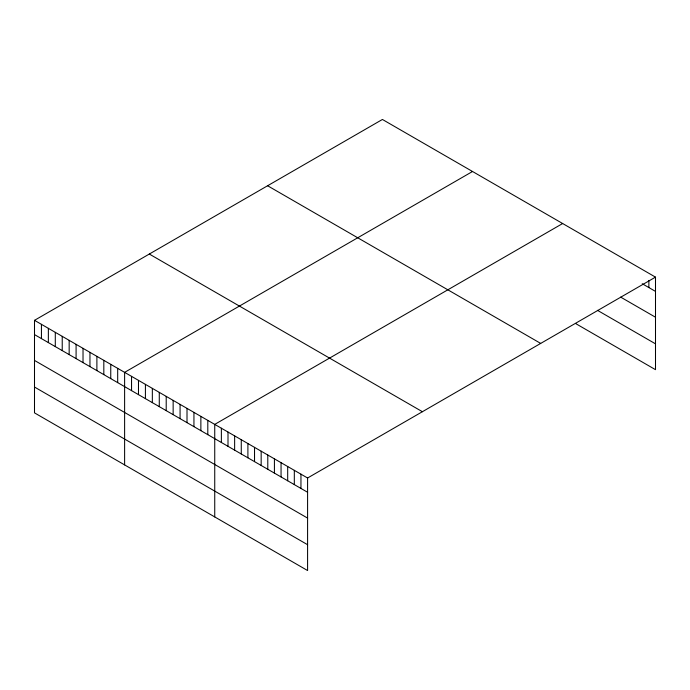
<?xml version="1.0" encoding="UTF-8"?>
<svg xmlns="http://www.w3.org/2000/svg" width="690" height="690" viewBox="0 0 690 690"><rect width="100%" height="100%" fill="white"/><g stroke="black" fill="none" stroke-linecap="round" stroke-linejoin="round"><path stroke-width="1.03" d="M34.5 320.332L307.585 477.998L307.585 570.535L34.5 412.87L34.5 320.332L382.415 119.465L655.5 277.13L655.5 369.668L575.917 323.722M472.529 171.491L124.614 372.359L124.614 464.896M562.652 223.526L214.737 424.393L214.737 516.931M307.585 477.998L655.5 277.13M642.235 283.737L655.5 291.396M620.681 297.123L655.5 317.228M597.471 310.336L655.5 343.836M267.599 185.748L540.684 343.413M149.316 254.049L422.401 411.714M34.5 334.598L307.585 492.263M34.5 360.43L307.585 518.095M34.5 387.038L307.585 544.703M648.867 280.433L648.867 287.566M300.952 474.168L300.952 488.434M294.32 470.339L294.32 484.604M287.687 466.509L287.687 480.775M281.054 462.68L281.054 476.945M274.422 458.85L274.422 473.124M267.789 455.02L267.789 469.295M261.165 451.191L261.165 465.465M254.532 447.361L254.532 461.636M247.9 443.532L247.9 457.806M241.267 439.711L241.267 453.977M234.635 435.882L234.635 450.147M228.002 432.052L228.002 446.318M221.369 428.223L221.369 442.488M207.802 420.391L207.802 434.657M200.868 416.389L200.868 430.655M193.942 412.387L193.942 426.653M187.007 408.385L187.007 422.651M180.073 404.383L180.073 418.649M173.147 400.381L173.147 414.647M166.212 396.379L166.212 410.645M159.278 392.377L159.278 406.643M152.343 388.375L152.343 402.641M145.417 384.365L145.417 398.639M138.483 380.363L138.483 394.637M131.549 376.361L131.549 390.635M117.688 368.356L117.688 382.631M110.754 364.355L110.754 378.629M103.819 360.353L103.819 374.627M96.893 356.351L96.893 370.625M89.959 352.349L89.959 366.623M83.024 348.346L83.024 362.621M76.09 344.345L76.09 358.61M69.164 340.343L69.164 354.608M62.229 336.341L62.229 350.606M55.295 332.339L55.295 346.604M48.36 328.337L48.36 342.602M41.434 324.335L41.434 338.6"/></g></svg>
